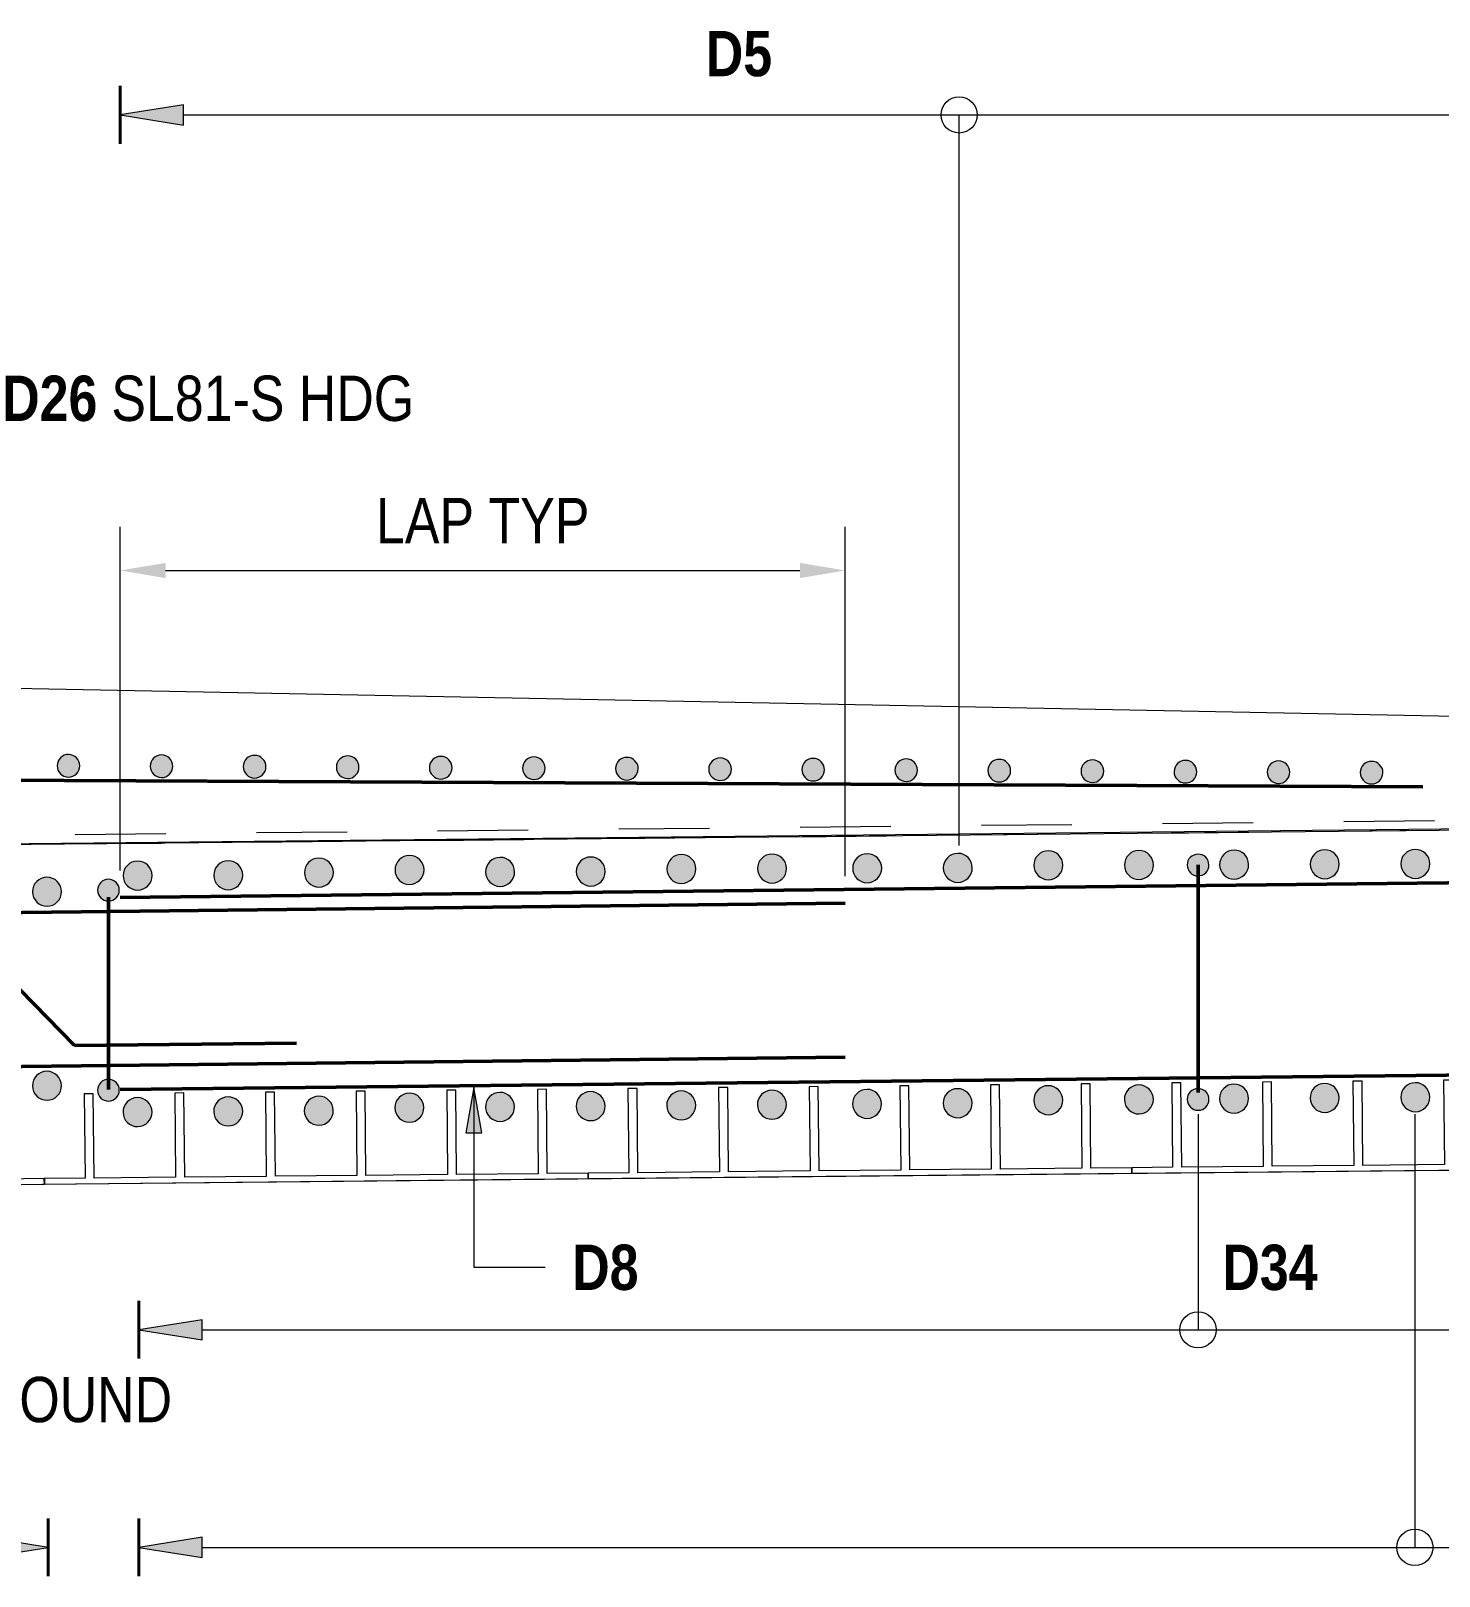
# Model space of a CAD drawing. Header units: metres. Extents: x 577 to 630, y 3 to 1710.
# Drawn here: x 608.026 to 609.58, y 18.444 to 20.149 of the extents above; entities that cross this region are included whole.
import ezdxf

# ---------------------------------------------------------------- set-up
doc = ezdxf.new("R2010")
doc.units = ezdxf.units.M
doc.linetypes.add('JacobsDash', pattern=[0.0045, 0.003, -0.0015])
doc.layers.get('Defpoints').update_dxf_attribs({"color": 41})
for name, color, linetype, lineweight in [('D-BDGE', 7, 'Continuous', 13), ('D-BDGE-FLOOR', 7, 'Continuous', 50), ('D-BDGE-FLOOR-HID', 7, 'JacobsDash', 18), ('D-BDGE-FRAMING', 7, 'Continuous', 50), ('D-BDGE-LINE', 7, 'Continuous', 9), ('D-ENHA-TEXT', 7, 'Continuous', 9), ('D-ENHA-TEXT-DIMS', 7, 'Continuous', 9)]:
    doc.layers.add(name, color=color, linetype=linetype, lineweight=lineweight)
doc.styles.add('Arial Narrow_2', font='ARIALN.TTF', dxfattribs={"height": 0.05})
doc.styles.add('Arial Narrow_B_1', font='ARIALNB.TTF', dxfattribs={"height": 0.05})
doc.dimstyles.new('Dimension_Standard_O__mm__2', dxfattribs={"dimscale": 0.3048, "dimtxt": 0.051172, "dimasz": 0.164042, "dimexe": 0.15748, "dimexo": 0.098425, "dimgap": 0.098425, "dimtad": 1, "dimdec": 0, "dimlfac": 1000, "dimzin": 0, "dimdsep": 46, "dimtxsty": 'Arial Narrow_2', "dimsah": 1, "dimcen": 0.09, "dimaunit": 1, "dimadec": 4, "dimazin": 0, "dimtfac": 1, "dimtdec": 4, "dimtix": 1, "dimtmove": 0, "dimatfit": 3, "dimfxl": 1, "dimtvp": 1, "dimtfill": 1, "dimtolj": 1, "dimtzin": 0, "dimlwd": 18, "dimlwe": 18, "dimarcsym": 2})

# ---------------------------------------------------------------- blocks, each defined once
blk = doc.blocks.new('07_STR_DPS_PermadecPanel - 07_STR_DPS_PermadecPanel-V14-DRG-1095 SECTION 1')
at = {"layer": 'D-BDGE-FRAMING', "lineweight": 13}
for p, q in [((-1687.2408, 18.9701), (-1687.2508, 18.97)), ((-1687.2508, 18.97), (-1687.2498, 18.877)), ((-1687.2398, 18.8771), (-1687.2408, 18.9701)), ((-1687.1408, 18.9711), (-1687.1508, 18.971)), ((-1687.1508, 18.971), (-1687.1499, 18.878)), ((-1687.1399, 18.8781), (-1687.1408, 18.9711)), ((-1687.0408, 18.9721), (-1687.0508, 18.972)), ((-1687.0508, 18.972), (-1687.0499, 18.879)), ((-1687.0399, 18.8791), (-1687.0408, 18.9721)), ((-1686.9408, 18.9731), (-1686.9508, 18.973)), ((-1686.9508, 18.973), (-1686.9499, 18.88)), ((-1686.9399, 18.8801), (-1686.9408, 18.9731)), ((-1686.8408, 18.9741), (-1686.8508, 18.974)), ((-1686.8508, 18.974), (-1686.8499, 18.881)), ((-1686.8399, 18.8811), (-1686.8408, 18.9741)), ((-1686.7408, 18.9751), (-1686.7508, 18.975)), ((-1686.7508, 18.975), (-1686.7499, 18.882)), ((-1686.7399, 18.8821), (-1686.7408, 18.9751)), ((-1687.2498, 18.877), (-1687.2948, 18.8766)), ((-1687.2948, 18.8706), (-1686.6948, 18.8766)), ((-1687.2948, 18.8766), (-1687.2948, 18.8706)), ((-1687.1499, 18.878), (-1687.2398, 18.8771)), ((-1687.0499, 18.879), (-1687.1399, 18.8781)), ((-1686.9499, 18.88), (-1687.0399, 18.8791)), ((-1686.8499, 18.881), (-1686.9399, 18.8801)), ((-1686.7499, 18.882), (-1686.8399, 18.8811)), ((-1686.6949, 18.8826), (-1686.7399, 18.8821)), ((-1686.6948, 18.8766), (-1686.6949, 18.8826))]:
    blk.add_line(p, q, dxfattribs=at)
blk = doc.blocks.new('07_STR_DPS_PermadecPanel - 07_STR_DPS_PermadecPanel-V15-DRG-1095 SECTION 1')
at = {"layer": 'D-BDGE-FRAMING', "lineweight": 13}
for p, q in [((-1686.5408, 18.9771), (-1686.5508, 18.977)), ((-1686.5508, 18.977), (-1686.5499, 18.884)), ((-1686.5399, 18.8841), (-1686.5408, 18.9771)), ((-1686.4408, 18.9781), (-1686.4508, 18.978)), ((-1686.4508, 18.978), (-1686.4499, 18.885)), ((-1686.4399, 18.8851), (-1686.4408, 18.9781)), ((-1686.3408, 18.9791), (-1686.3508, 18.979)), ((-1686.3508, 18.979), (-1686.3499, 18.886)), ((-1686.3399, 18.8861), (-1686.3408, 18.9791)), ((-1686.2408, 18.9801), (-1686.2508, 18.98)), ((-1686.2508, 18.98), (-1686.2499, 18.887)), ((-1686.2399, 18.8871), (-1686.2408, 18.9801)), ((-1686.1408, 18.9811), (-1686.1508, 18.981)), ((-1686.1508, 18.981), (-1686.1499, 18.888)), ((-1686.1399, 18.8881), (-1686.1408, 18.9811)), ((-1686.6408, 18.9761), (-1686.6508, 18.976)), ((-1686.6508, 18.976), (-1686.6498, 18.883)), ((-1686.6398, 18.8831), (-1686.6408, 18.9761)), ((-1686.6498, 18.883), (-1686.6948, 18.8826)), ((-1686.6948, 18.8766), (-1686.0948, 18.8826)), ((-1686.6948, 18.8826), (-1686.6948, 18.8766)), ((-1686.5499, 18.884), (-1686.6398, 18.8831)), ((-1686.4499, 18.885), (-1686.5399, 18.8841)), ((-1686.3499, 18.886), (-1686.4399, 18.8851)), ((-1686.2499, 18.887), (-1686.3399, 18.8861)), ((-1686.1499, 18.888), (-1686.2399, 18.8871)), ((-1686.0949, 18.8886), (-1686.1399, 18.8881)), ((-1686.0948, 18.8826), (-1686.0949, 18.8886))]:
    blk.add_line(p, q, dxfattribs=at)
blk = doc.blocks.new('07_STR_DPS_PermadecPanel - 07_STR_DPS_PermadecPanel-V16-DRG-1095 SECTION 1')
at = {"layer": 'D-BDGE-FRAMING', "lineweight": 13}
for p, q in [((-1686.0408, 18.9821), (-1686.0508, 18.982)), ((-1686.0508, 18.982), (-1686.0498, 18.889)), ((-1686.0398, 18.8891), (-1686.0408, 18.9821)), ((-1685.9408, 18.9831), (-1685.9508, 18.983)), ((-1685.9508, 18.983), (-1685.9499, 18.89)), ((-1685.9399, 18.8901), (-1685.9408, 18.9831)), ((-1685.8408, 18.9841), (-1685.8508, 18.984)), ((-1685.8508, 18.984), (-1685.8499, 18.891)), ((-1685.8399, 18.8911), (-1685.8408, 18.9841)), ((-1685.7408, 18.9851), (-1685.7508, 18.985)), ((-1685.7508, 18.985), (-1685.7499, 18.892)), ((-1685.7399, 18.8921), (-1685.7408, 18.9851)), ((-1685.6408, 18.9861), (-1685.6508, 18.986)), ((-1685.6508, 18.986), (-1685.6499, 18.893)), ((-1685.6399, 18.8931), (-1685.6408, 18.9861)), ((-1685.5408, 18.9871), (-1685.5508, 18.987)), ((-1685.5508, 18.987), (-1685.5499, 18.894)), ((-1685.5399, 18.8941), (-1685.5408, 18.9871)), ((-1685.7499, 18.892), (-1685.8399, 18.8911)), ((-1685.6499, 18.893), (-1685.7399, 18.8921)), ((-1685.5499, 18.894), (-1685.6399, 18.8931)), ((-1685.4949, 18.8946), (-1685.5399, 18.8941)), ((-1685.4948, 18.8886), (-1685.4949, 18.8946)), ((-1686.0498, 18.889), (-1686.0948, 18.8886)), ((-1686.0948, 18.8826), (-1685.4948, 18.8886)), ((-1686.0948, 18.8886), (-1686.0948, 18.8826)), ((-1685.9499, 18.89), (-1686.0398, 18.8891)), ((-1685.8499, 18.891), (-1685.9399, 18.8901))]:
    blk.add_line(p, q, dxfattribs=at)
blk = doc.blocks.new('07_STR_DPS_PermadecPanel - 07_STR_DPS_PermadecPanel-5973115-DRG-1095 SECTION 1')
at = {"layer": 'D-BDGE-FRAMING', "lineweight": 13}
for p, q in [((-1685.4408, 18.9882), (-1685.4508, 18.9881)), ((-1685.4508, 18.9881), (-1685.4498, 18.8951)), ((-1685.4398, 18.8952), (-1685.4408, 18.9882)), ((-1685.3408, 18.9892), (-1685.3508, 18.9891)), ((-1685.3508, 18.9891), (-1685.3499, 18.8961)), ((-1685.3399, 18.8962), (-1685.3408, 18.9892)), ((-1685.2408, 18.9902), (-1685.2508, 18.9901)), ((-1685.2508, 18.9901), (-1685.2499, 18.8971)), ((-1685.2399, 18.8972), (-1685.2408, 18.9902)), ((-1685.1408, 18.9912), (-1685.1508, 18.9911)), ((-1685.1508, 18.9911), (-1685.1499, 18.8981)), ((-1685.1399, 18.8982), (-1685.1408, 18.9912)), ((-1685.0408, 18.9922), (-1685.0508, 18.9921)), ((-1685.0508, 18.9921), (-1685.0499, 18.8991)), ((-1685.0399, 18.8992), (-1685.0408, 18.9922)), ((-1684.9408, 18.9932), (-1684.9508, 18.9931)), ((-1684.9508, 18.9931), (-1684.9499, 18.9001)), ((-1684.9399, 18.9002), (-1684.9408, 18.9932)), ((-1685.4498, 18.8951), (-1685.4948, 18.8946)), ((-1685.4948, 18.8886), (-1684.8948, 18.8946)), ((-1685.4948, 18.8946), (-1685.4948, 18.8886)), ((-1685.3499, 18.8961), (-1685.4398, 18.8952)), ((-1685.2499, 18.8971), (-1685.3399, 18.8962)), ((-1685.1499, 18.8981), (-1685.2399, 18.8972)), ((-1685.0499, 18.8991), (-1685.1399, 18.8982)), ((-1684.9499, 18.9001), (-1685.0399, 18.8992)), ((-1684.8949, 18.9006), (-1684.9399, 18.9002)), ((-1684.8948, 18.8946), (-1684.8949, 18.9006))]:
    blk.add_line(p, q, dxfattribs=at)
blk = doc.blocks.new('CS_DET_Reinf_Bar Section_Solid - Reo Dot 32-6113454-DRG-1095 SECTION 1')
at = {"layer": 'D-BDGE-LINE'}
blk.add_hatch(color=256, dxfattribs=at).paths.add_polyline_path([(-1688.7919, 18.942), (-1688.7878, 18.9426), (-1688.7839, 18.9441), (-1688.7806, 18.9467), (-1688.7781, 18.95), (-1688.7765, 18.9539), (-1688.7759, 18.958), (-1688.7765, 18.9621), (-1688.7781, 18.966), (-1688.7806, 18.9693), (-1688.7839, 18.9719), (-1688.7878, 18.9735), (-1688.7919, 18.974), (-1688.7961, 18.9735), (-1688.7999, 18.9719), (-1688.8033, 18.9693), (-1688.8058, 18.966), (-1688.8074, 18.9621), (-1688.8079, 18.958), (-1688.8074, 18.9539), (-1688.8058, 18.95), (-1688.8033, 18.9467), (-1688.7999, 18.9441), (-1688.7961, 18.9426)])
for start, end in [(0, 180), (180, 0)]:
    blk.add_arc((-1688.7919, 18.958), 0.016, start, end, dxfattribs=at)
blk = doc.blocks.new('Repeating Detail - Reo Dot_Scale 25_Section-1695670-DRG-1095 SECTION 1')
at = {"layer": 'D-BDGE-LINE'}
for points in [[(-1686.6683, 19.3256), (-1686.6651, 19.3261), (-1686.662, 19.3273), (-1686.6594, 19.3293), (-1686.6574, 19.3318), (-1686.6562, 19.3348), (-1686.6557, 19.3381), (-1686.6561, 19.3413), (-1686.6574, 19.3443), (-1686.6593, 19.3469), (-1686.6619, 19.3489), (-1686.6649, 19.3502), (-1686.6682, 19.3506), (-1686.6714, 19.3502), (-1686.6744, 19.349), (-1686.677, 19.347), (-1686.679, 19.3445), (-1686.6803, 19.3414), (-1686.6807, 19.3382), (-1686.6803, 19.335), (-1686.6791, 19.332), (-1686.6771, 19.3294), (-1686.6745, 19.3274), (-1686.6715, 19.3261)], [(-1686.5656, 19.3251), (-1686.5623, 19.3255), (-1686.5593, 19.3267), (-1686.5567, 19.3287), (-1686.5547, 19.3313), (-1686.5535, 19.3343), (-1686.553, 19.3375), (-1686.5534, 19.3408), (-1686.5547, 19.3438), (-1686.5566, 19.3464), (-1686.5592, 19.3484), (-1686.5622, 19.3497), (-1686.5655, 19.3501), (-1686.5687, 19.3497), (-1686.5717, 19.3485), (-1686.5743, 19.3465), (-1686.5763, 19.3439), (-1686.5776, 19.3409), (-1686.578, 19.3377), (-1686.5776, 19.3344), (-1686.5764, 19.3314), (-1686.5744, 19.3288), (-1686.5718, 19.3268), (-1686.5688, 19.3255)], [(-1686.4629, 19.3246), (-1686.4596, 19.325), (-1686.4566, 19.3262), (-1686.454, 19.3282), (-1686.452, 19.3307), (-1686.4508, 19.3338), (-1686.4503, 19.337), (-1686.4507, 19.3402), (-1686.4519, 19.3432), (-1686.4539, 19.3458), (-1686.4565, 19.3478), (-1686.4595, 19.3491), (-1686.4627, 19.3496), (-1686.466, 19.3491), (-1686.469, 19.3479), (-1686.4719, 19.3456), (-1686.4736, 19.3434), (-1686.4749, 19.3404), (-1686.4753, 19.3371), (-1686.4749, 19.3339), (-1686.4737, 19.3309), (-1686.4717, 19.3283), (-1686.4691, 19.3263), (-1686.4661, 19.325)], [(-1686.3602, 19.324), (-1686.3569, 19.3244), (-1686.3539, 19.3256), (-1686.3513, 19.3276), (-1686.3493, 19.3302), (-1686.348, 19.3332), (-1686.3476, 19.3364), (-1686.348, 19.3397), (-1686.3492, 19.3427), (-1686.3512, 19.3453), (-1686.3538, 19.3473), (-1686.3568, 19.3486), (-1686.36, 19.349), (-1686.3633, 19.3486), (-1686.3663, 19.3474), (-1686.3689, 19.3454), (-1686.3709, 19.3428), (-1686.3722, 19.3398), (-1686.3726, 19.3366), (-1686.3722, 19.3333), (-1686.371, 19.3303), (-1686.369, 19.3277), (-1686.3664, 19.3257), (-1686.3634, 19.3244)], [(-1686.2574, 19.3235), (-1686.2542, 19.3239), (-1686.2512, 19.3251), (-1686.2486, 19.3271), (-1686.2466, 19.3297), (-1686.2453, 19.3327), (-1686.2449, 19.3359), (-1686.2453, 19.3391), (-1686.2465, 19.3422), (-1686.2485, 19.3447), (-1686.2511, 19.3468), (-1686.2541, 19.348), (-1686.2573, 19.3485), (-1686.2606, 19.348), (-1686.2636, 19.3468), (-1686.2662, 19.3448), (-1686.2682, 19.3423), (-1686.2694, 19.3393), (-1686.2699, 19.336), (-1686.2695, 19.3328), (-1686.2682, 19.3298), (-1686.2663, 19.3272), (-1686.2637, 19.3252), (-1686.2607, 19.3239)], [(-1686.1547, 19.3229), (-1686.1515, 19.3233), (-1686.1485, 19.3246), (-1686.1459, 19.3265), (-1686.1439, 19.3291), (-1686.1426, 19.3321), (-1686.1422, 19.3353), (-1686.1426, 19.3386), (-1686.1438, 19.3416), (-1686.1458, 19.3442), (-1686.1484, 19.3462), (-1686.1514, 19.3475), (-1686.1546, 19.3479), (-1686.1578, 19.3475), (-1686.1609, 19.3463), (-1686.1635, 19.3443), (-1686.1655, 19.3417), (-1686.1667, 19.3387), (-1686.1672, 19.3355), (-1686.1668, 19.3322), (-1686.1655, 19.3292), (-1686.1636, 19.3266), (-1686.161, 19.3246), (-1686.158, 19.3234)], [(-1686.052, 19.3224), (-1686.0488, 19.3228), (-1686.0458, 19.324), (-1686.0432, 19.326), (-1686.0412, 19.3286), (-1686.0399, 19.3316), (-1686.0395, 19.3348), (-1686.0399, 19.338), (-1686.0411, 19.3411), (-1686.0431, 19.3437), (-1686.0456, 19.3457), (-1686.0487, 19.3469), (-1686.0519, 19.3474), (-1686.0551, 19.347), (-1686.0581, 19.3457), (-1686.0607, 19.3438), (-1686.0627, 19.3412), (-1686.064, 19.3382), (-1686.0645, 19.3349), (-1686.064, 19.3317), (-1686.0628, 19.3287), (-1686.0608, 19.3261), (-1686.0583, 19.3241), (-1686.0553, 19.3228)], [(-1685.9493, 19.3218), (-1685.9461, 19.3222), (-1685.9431, 19.3235), (-1685.9405, 19.3254), (-1685.9385, 19.328), (-1685.9372, 19.331), (-1685.9367, 19.3343), (-1685.9372, 19.3375), (-1685.9384, 19.3405), (-1685.9404, 19.3431), (-1685.9429, 19.3451), (-1685.9459, 19.3464), (-1685.9492, 19.3468), (-1685.9524, 19.3464), (-1685.9554, 19.3452), (-1685.958, 19.3432), (-1685.96, 19.3406), (-1685.9613, 19.3376), (-1685.9617, 19.3344), (-1685.9613, 19.3311), (-1685.9601, 19.3281), (-1685.9581, 19.3255), (-1685.9556, 19.3235), (-1685.9525, 19.3223)], [(-1685.8466, 19.3213), (-1685.8434, 19.3217), (-1685.8403, 19.3229), (-1685.8377, 19.3249), (-1685.8357, 19.3275), (-1685.8345, 19.3305), (-1685.834, 19.3337), (-1685.8344, 19.3369), (-1685.8357, 19.34), (-1685.8376, 19.3426), (-1685.8402, 19.3446), (-1685.8432, 19.3458), (-1685.8465, 19.3463), (-1685.8497, 19.3459), (-1685.8527, 19.3446), (-1685.8553, 19.3427), (-1685.8573, 19.3401), (-1685.8586, 19.3371), (-1685.859, 19.3338), (-1685.8586, 19.3306), (-1685.8574, 19.3276), (-1685.8554, 19.325), (-1685.8528, 19.323), (-1685.8498, 19.3217)], [(-1685.7439, 19.3207), (-1685.7406, 19.3211), (-1685.7376, 19.3224), (-1685.735, 19.3243), (-1685.733, 19.3269), (-1685.7318, 19.3299), (-1685.7313, 19.3332), (-1685.7317, 19.3364), (-1685.733, 19.3394), (-1685.7349, 19.342), (-1685.7375, 19.344), (-1685.7405, 19.3453), (-1685.7438, 19.3457), (-1685.747, 19.3453), (-1685.75, 19.3441), (-1685.7526, 19.3421), (-1685.7546, 19.3395), (-1685.7559, 19.3365), (-1685.7563, 19.3333), (-1685.7559, 19.3301), (-1685.7547, 19.327), (-1685.7527, 19.3244), (-1685.7501, 19.3224), (-1685.7471, 19.3212)], [(-1685.6412, 19.3202), (-1685.6379, 19.3206), (-1685.6349, 19.3218), (-1685.6323, 19.3238), (-1685.6303, 19.3264), (-1685.629, 19.3294), (-1685.6286, 19.3326), (-1685.629, 19.3358), (-1685.6302, 19.3389), (-1685.6322, 19.3415), (-1685.6348, 19.3435), (-1685.6378, 19.3447), (-1685.641, 19.3452), (-1685.6443, 19.3448), (-1685.6473, 19.3435), (-1685.6499, 19.3416), (-1685.6519, 19.339), (-1685.6532, 19.336), (-1685.6536, 19.3327), (-1685.6532, 19.3295), (-1685.652, 19.3265), (-1685.65, 19.3239), (-1685.647, 19.3217), (-1685.6444, 19.3206)], [(-1685.5385, 19.3196), (-1685.5352, 19.32), (-1685.5322, 19.3213), (-1685.5296, 19.3232), (-1685.5276, 19.3258), (-1685.5263, 19.3288), (-1685.5259, 19.3321), (-1685.5263, 19.3353), (-1685.5275, 19.3383), (-1685.5295, 19.3409), (-1685.5321, 19.3429), (-1685.5351, 19.3442), (-1685.5383, 19.3446), (-1685.5416, 19.3442), (-1685.5446, 19.343), (-1685.5472, 19.341), (-1685.5492, 19.3384), (-1685.5504, 19.3354), (-1685.5509, 19.3322), (-1685.5505, 19.329), (-1685.5493, 19.3259), (-1685.5473, 19.3233), (-1685.5447, 19.3213), (-1685.5417, 19.3201)], [(-1685.4357, 19.3191), (-1685.4325, 19.3195), (-1685.4295, 19.3207), (-1685.4269, 19.3227), (-1685.4249, 19.3253), (-1685.4236, 19.3283), (-1685.4232, 19.3315), (-1685.4236, 19.3348), (-1685.4248, 19.3378), (-1685.4268, 19.3404), (-1685.4294, 19.3424), (-1685.4324, 19.3436), (-1685.4356, 19.3441), (-1685.4388, 19.3437), (-1685.4419, 19.3424), (-1685.4445, 19.3405), (-1685.4465, 19.3379), (-1685.4477, 19.3349), (-1685.4482, 19.3316), (-1685.4478, 19.3284), (-1685.4465, 19.3254), (-1685.4446, 19.3228), (-1685.442, 19.3208), (-1685.439, 19.3195)], [(-1685.333, 19.3185), (-1685.3298, 19.3189), (-1685.3268, 19.3202), (-1685.3242, 19.3221), (-1685.3222, 19.3247), (-1685.3209, 19.3277), (-1685.3205, 19.331), (-1685.3209, 19.3342), (-1685.3221, 19.3372), (-1685.3241, 19.3398), (-1685.3267, 19.3418), (-1685.3297, 19.3431), (-1685.3329, 19.3435), (-1685.3361, 19.3431), (-1685.3392, 19.3419), (-1685.3418, 19.3399), (-1685.3438, 19.3373), (-1685.345, 19.3343), (-1685.3455, 19.3311), (-1685.3451, 19.3279), (-1685.3438, 19.3248), (-1685.3419, 19.3222), (-1685.3393, 19.3202), (-1685.3363, 19.319)], [(-1685.2303, 19.318), (-1685.2271, 19.3184), (-1685.2241, 19.3196), (-1685.2215, 19.3216), (-1685.2195, 19.3242), (-1685.2182, 19.3272), (-1685.2178, 19.3304), (-1685.2182, 19.3337), (-1685.2194, 19.3367), (-1685.2214, 19.3393), (-1685.2239, 19.3413), (-1685.227, 19.3425), (-1685.2302, 19.343), (-1685.2334, 19.3426), (-1685.2364, 19.3413), (-1685.239, 19.3394), (-1685.241, 19.3368), (-1685.2423, 19.3338), (-1685.2428, 19.3306), (-1685.2423, 19.3273), (-1685.2411, 19.3243), (-1685.2391, 19.3217), (-1685.2366, 19.3197), (-1685.2336, 19.3184)]]:
    blk.add_hatch(color=256, dxfattribs=at).paths.add_polyline_path(points)
for centre, start, end in [((-1686.6682, 19.3381), 89.6949, 269.6949), ((-1686.6682, 19.3381), 269.6949, 89.6949), ((-1686.5655, 19.3376), 89.6949, 269.6949), ((-1686.5655, 19.3376), 269.6949, 89.6949), ((-1686.4628, 19.3371), 89.6949, 269.6949), ((-1686.4628, 19.3371), 269.6949, 89.6949), ((-1686.3601, 19.3365), 89.6949, 269.6949), ((-1686.3601, 19.3365), 269.6949, 89.6949), ((-1686.2574, 19.336), 89.6949, 269.6949), ((-1686.2574, 19.336), 269.6949, 89.6949), ((-1686.1547, 19.3354), 89.6949, 269.6949), ((-1686.1547, 19.3354), 269.6949, 89.6949), ((-1686.052, 19.3349), 89.6949, 269.6949), ((-1686.052, 19.3349), 269.6949, 89.6949), ((-1685.9492, 19.3343), 89.6949, 269.6949), ((-1685.9492, 19.3343), 269.6949, 89.6949), ((-1685.8465, 19.3338), 89.6949, 269.6949), ((-1685.8465, 19.3338), 269.6949, 89.6949), ((-1685.7438, 19.3332), 89.6949, 269.6949), ((-1685.7438, 19.3332), 269.6949, 89.6949), ((-1685.6411, 19.3327), 89.6949, 269.6949), ((-1685.6411, 19.3327), 269.6949, 89.6949), ((-1685.5384, 19.3321), 89.6949, 269.6949), ((-1685.5384, 19.3321), 269.6949, 89.6949), ((-1685.4357, 19.3316), 89.6949, 269.6949), ((-1685.4357, 19.3316), 269.6949, 89.6949), ((-1685.333, 19.331), 89.6949, 269.6949), ((-1685.333, 19.331), 269.6949, 89.6949), ((-1685.2303, 19.3305), 89.6949, 269.6949), ((-1685.2303, 19.3305), 269.6949, 89.6949)]:
    blk.add_arc(centre, 0.0125, start, end, dxfattribs=at)
blk = doc.blocks.new('CS_DET_Reinf_Bar Section_Solid - Reo Dot 24-6224135-DRG-1095 SECTION 1')
at = {"layer": 'D-BDGE-LINE'}
blk.add_hatch(color=256, dxfattribs=at).paths.add_polyline_path([(-1688.9567, 19.0087), (-1688.9536, 19.0091), (-1688.9507, 19.0103), (-1688.9482, 19.0122), (-1688.9463, 19.0147), (-1688.9451, 19.0176), (-1688.9447, 19.0207), (-1688.9451, 19.0238), (-1688.9466, 19.027), (-1688.9482, 19.0292), (-1688.9507, 19.0311), (-1688.9536, 19.0323), (-1688.9567, 19.0327), (-1688.9598, 19.0323), (-1688.9627, 19.0311), (-1688.9652, 19.0292), (-1688.9671, 19.0267), (-1688.9683, 19.0238), (-1688.9687, 19.0207), (-1688.9683, 19.0176), (-1688.9671, 19.0147), (-1688.9652, 19.0122), (-1688.9627, 19.0103), (-1688.9598, 19.0091)])
for start, end in [(0, 180), (180, 0)]:
    blk.add_arc((-1688.9567, 19.0207), 0.012, start, end, dxfattribs=at)
blk = doc.blocks.new('CS_Reinforcement Extents Dim - CS_Reinforcement Extents Dim-6477365-DRG-1095 SECTION 1')
at = {"layer": 'D-BDGE-LINE'}
blk.add_hatch(color=256, dxfattribs=at).paths.add_polyline_path([(-1686.5412, 20.0451), (-1686.5412, 20.0674), (-1686.6112, 20.0563)])
at = {"layer": 'D-BDGE-LINE', "lineweight": 40}
blk.add_line((-1686.6112, 20.0245), (-1686.6112, 20.0883), dxfattribs=at)
at = {"layer": 'D-BDGE-LINE', "lineweight": 18}
for p, q in [((-1686.5412, 20.0674), (-1686.6112, 20.0563)), ((-1686.6112, 20.0563), (-1686.5412, 20.0451)), ((-1686.5412, 20.0451), (-1686.5412, 20.0674)), ((-1686.5412, 20.0563), (-1684.1262, 20.0563))]:
    blk.add_line(p, q, dxfattribs=at)
blk = doc.blocks.new('CS_Reinforcement Extents Dim - CS_Reinforcement Extents Dim-6476920-DRG-1095 SECTION 1')
at = {"layer": 'D-BDGE-LINE'}
blk.add_hatch(color=256, dxfattribs=at).paths.add_polyline_path([(-1686.7607, 18.4646), (-1686.6907, 18.4757), (-1686.7607, 18.4869)])
at = {"layer": 'D-BDGE-LINE', "lineweight": 40}
blk.add_line((-1686.6907, 18.444), (-1686.6907, 18.5077), dxfattribs=at)
at = {"layer": 'D-BDGE-LINE', "lineweight": 18}
for p, q in [((-1686.6907, 18.4757), (-1686.7607, 18.4869)), ((-1686.7607, 18.4646), (-1686.6907, 18.4757))]:
    blk.add_line(p, q, dxfattribs=at)
blk = doc.blocks.new('CS_Reinforcement Extents Dim - CS_Reinforcement Extents Dim-6477462-DRG-1095 SECTION 1')
at = {"layer": 'D-BDGE-LINE'}
blk.add_hatch(color=256, dxfattribs=at).paths.add_polyline_path([(-1686.5207, 18.4646), (-1686.5207, 18.4869), (-1686.5907, 18.4757)])
at = {"layer": 'D-BDGE-LINE', "lineweight": 40}
blk.add_line((-1686.5907, 18.444), (-1686.5907, 18.5077), dxfattribs=at)
at = {"layer": 'D-BDGE-LINE', "lineweight": 18}
for p, q in [((-1686.5207, 18.4869), (-1686.5907, 18.4757)), ((-1686.5207, 18.4646), (-1686.5207, 18.4869)), ((-1686.5907, 18.4757), (-1686.5207, 18.4646)), ((-1686.5207, 18.4757), (-1684.1257, 18.4757))]:
    blk.add_line(p, q, dxfattribs=at)
blk = doc.blocks.new('DIMBLOCK10-DRG-1095 SECTION 1')
at = {"layer": 'D-ENHA-TEXT-DIMS', "color": 0, "lineweight": 18, "transparency": 16777216}
for p, q in [((608.1247, 19.2226), (608.1247, 19.6016)), ((608.9247, 19.2164), (608.9247, 19.6016)), ((608.1747, 19.5536), (608.8747, 19.5536))]:
    blk.add_line(p, q, dxfattribs=at)
at = {"layer": 'D-ENHA-TEXT-DIMS', "color": 0, "transparency": 16777216}
for points in [[(608.1747, 19.5619), (608.1747, 19.5452), (608.1247, 19.5536)], [(608.8747, 19.5619), (608.8747, 19.5452), (608.9247, 19.5536)]]:
    blk.add_solid(points, dxfattribs=at)
at = {"layer": 'Defpoints', "color": 0, "transparency": 16777216}
for p in [(608.9247, 19.5536), (608.1247, 19.1926), (608.9247, 19.1864)]:
    blk.add_point(p, dxfattribs=at)
at = {"layer": 'D-ENHA-TEXT-DIMS', "color": 0, "lineweight": 18, "transparency": 16777216, "insert": (608.5247, 19.6086), "char_height": 0.05, "width": 0.282662, "attachment_point": 5, "style": 'Arial Narrow_2', "bg_fill": 3, "box_fill_scale": 1.1, "bg_fill_color": 256, "bg_fill_true_color": 13158600, "bg_fill_transparency": 0}
blk.add_mtext('\\A1;LAP TYP', dxfattribs=at)

msp = doc.modelspace()

# ---------------------------------------------------------------- hatches: boundary and pattern name
at = {"layer": 'D-ENHA-TEXT'}
msp.add_hatch(color=256, dxfattribs=at).paths.add_polyline_path([(608.5148, 18.9832), (608.5059, 18.9332), (608.5236, 18.9332)])

# ---------------------------------------------------------------- linework, layer by layer
at = {"layer": 'D-BDGE', "lineweight": 18}
for p, q in [((609.0504, 19.2503), (609.0504, 20.0563)), ((605.8752, 19.2299), (610.6336, 19.2777)), ((609.314, 18.9538), (609.314, 18.7157)), ((609.5533, 18.9538), (609.5533, 18.4757))]:
    msp.add_line(p, q, dxfattribs=at)
at = {"layer": 'D-BDGE', "lineweight": 50}
for p, q in [((609.5622, 19.315), (605.8935, 19.3316)), ((608.1247, 19.1926), (610.6336, 19.2205)), ((609.314, 19.2287), (609.314, 18.9774)), ((605.3542, 19.1466), (608.9247, 19.1864)), ((608.1117, 19.1933), (608.1117, 18.9809)), ((608.0742, 19.0295), (607.9461, 19.1605)), ((608.0742, 19.0295), (608.3191, 19.0322)), ((605.359, 18.9767), (608.9247, 19.0165)), ((608.1247, 18.9809), (610.6338, 19.008))]:
    msp.add_line(p, q, dxfattribs=at)
at = {"layer": 'D-BDGE', "linetype": 'JacobsDash', "lineweight": 18}
msp.add_line((605.8751, 19.2399), (610.6335, 19.2883), dxfattribs=at)
at = {"layer": 'D-BDGE', "lineweight": 18}
for centre in [(609.0504, 20.0563), (609.314, 18.7157), (609.5533, 18.4757)]:
    msp.add_circle(centre, 0.02, dxfattribs=at)
at = {"layer": 'D-BDGE-FLOOR', "color": 252, "lineweight": 13, "true_color": 0x888888}
for p, q in [((609.6312, 19.3917), (605.8336, 19.4661)), ((605.8753, 19.2301), (609.6374, 19.269))]:
    msp.add_line(p, q, dxfattribs=at)
at = {"layer": 'D-BDGE-FLOOR', "lineweight": 13, "flags": 128}
msp.add_lwpolyline([(605.2671, 18.8488), (606.7083, 18.8632), (608.1494, 18.8776), (609.5906, 18.892), (610.6336, 18.9025)], dxfattribs=at)
at = {"layer": 'D-BDGE-FLOOR-HID', "lineweight": 13, "flags": 128}
msp.add_lwpolyline([(605.8703, 19.2298), (606.7086, 19.2382), (608.1497, 19.2526), (609.5908, 19.2671), (609.7227, 19.2684)], dxfattribs=at)
at = {"layer": 'D-ENHA-TEXT'}
for p, q in [((608.5148, 18.9832), (608.5059, 18.9332)), ((608.5236, 18.9332), (608.5148, 18.9832)), ((608.5148, 18.9832), (608.5148, 18.7847)), ((608.5059, 18.9332), (608.5236, 18.9332)), ((608.5148, 18.7847), (608.5935, 18.7847))]:
    msp.add_line(p, q, dxfattribs=at)

# ---------------------------------------------------------------- block references
at = {"layer": 'D-BDGE-FRAMING', "lineweight": 13}
for name in ['07_STR_DPS_PermadecPanel - 07_STR_DPS_PermadecPanel-V15-DRG-1095 SECTION 1', '07_STR_DPS_PermadecPanel - 07_STR_DPS_PermadecPanel-V16-DRG-1095 SECTION 1', '07_STR_DPS_PermadecPanel - 07_STR_DPS_PermadecPanel-5973115-DRG-1095 SECTION 1', '07_STR_DPS_PermadecPanel - 07_STR_DPS_PermadecPanel-V14-DRG-1095 SECTION 1']:
    msp.add_blockref(name, (2294.7358, 0), dxfattribs=at)
at = {"layer": 'D-BDGE-LINE'}
for name, p in [('CS_Reinforcement Extents Dim - CS_Reinforcement Extents Dim-6477365-DRG-1095 SECTION 1', (2294.7358, 0)), ('Repeating Detail - Reo Dot_Scale 25_Section-1695670-DRG-1095 SECTION 1', (2294.7358, 0)), ('CS_Reinforcement Extents Dim - CS_Reinforcement Extents Dim-6477462-DRG-1095 SECTION 1', (2294.7358, 0.24)), ('CS_Reinforcement Extents Dim - CS_Reinforcement Extents Dim-6476920-DRG-1095 SECTION 1', (2294.7358, 0)), ('CS_Reinforcement Extents Dim - CS_Reinforcement Extents Dim-6477462-DRG-1095 SECTION 1', (2294.7358, 0))]:
    msp.add_blockref(name, p, dxfattribs=at)
for name, p, rotation in [('CS_DET_Reinf_Bar Section_Solid - Reo Dot 32-6113454-DRG-1095 SECTION 1', (2296.9958, 6.6923), 0.2182613267174817), ('CS_DET_Reinf_Bar Section_Solid - Reo Dot 32-6113454-DRG-1095 SECTION 1', (2297.0958, 6.6927), 0.2182613267174817), ('CS_DET_Reinf_Bar Section_Solid - Reo Dot 32-6113454-DRG-1095 SECTION 1', (2297.1958, 6.6956), 0.2182613267174817), ('CS_DET_Reinf_Bar Section_Solid - Reo Dot 32-6113454-DRG-1095 SECTION 1', (2297.2958, 6.6985), 0.2182613267174817), ('CS_DET_Reinf_Bar Section_Solid - Reo Dot 32-6113454-DRG-1095 SECTION 1', (2297.3958, 6.6964), 0.2182613267174817), ('CS_DET_Reinf_Bar Section_Solid - Reo Dot 32-6113454-DRG-1095 SECTION 1', (2297.4958, 6.6968), 0.2182613267174817), ('CS_DET_Reinf_Bar Section_Solid - Reo Dot 32-6113454-DRG-1095 SECTION 1', (2297.5958, 6.6996), 0.2182613267174817), ('CS_DET_Reinf_Bar Section_Solid - Reo Dot 32-6113454-DRG-1095 SECTION 1', (2297.6958, 6.7), 0.2182613267174817), ('CS_DET_Reinf_Bar Section_Solid - Reo Dot 32-6113454-DRG-1095 SECTION 1', (2297.8008, 6.7004), 0.2182613267174817), ('CS_DET_Reinf_Bar Section_Solid - Reo Dot 32-6113454-DRG-1095 SECTION 1', (2297.9008, 6.7008), 0.2182613267174817), ('CS_DET_Reinf_Bar Section_Solid - Reo Dot 32-6113454-DRG-1095 SECTION 1', (2298.0007, 6.7037), 0.2182613267174817), ('CS_DET_Reinf_Bar Section_Solid - Reo Dot 32-6113454-DRG-1095 SECTION 1', (2298.1007, 6.704), 0.2182613267174817), ('CS_DET_Reinf_Bar Section_Solid - Reo Dot 24-6224135-DRG-1095 SECTION 1', (2298.3309, 6.6419), 0.2182613267174817), ('CS_DET_Reinf_Bar Section_Solid - Reo Dot 32-6113454-DRG-1095 SECTION 1', (2298.2057, 6.7044), 0.2182613267174817), ('CS_DET_Reinf_Bar Section_Solid - Reo Dot 32-6113454-DRG-1095 SECTION 1', (2298.3057, 6.7048), 0.2182613267174817), ('CS_DET_Reinf_Bar Section_Solid - Reo Dot 32-6113454-DRG-1095 SECTION 1', (2298.4057, 6.7052), 0.2182613267174817), ('CS_DET_Reinf_Bar Section_Solid - Reo Dot 32-6113454-DRG-1095 SECTION 1', (2296.8958, 6.6745), 0.2182613267174817), ('CS_DET_Reinf_Bar Section_Solid - Reo Dot 24-6224135-DRG-1095 SECTION 1', (2297.1286, 6.6141), 0.2182613267174817), ('CS_DET_Reinf_Bar Section_Solid - Reo Dot 32-6113454-DRG-1095 SECTION 1', (2296.9347, 13.9662), 0.472899583949959), ('CS_DET_Reinf_Bar Section_Solid - Reo Dot 24-6224135-DRG-1095 SECTION 1', (2297.1679, 13.8999), 0.472899583949959), ('CS_DET_Reinf_Bar Section_Solid - Reo Dot 32-6113454-DRG-1095 SECTION 1', (2297.3346, 13.942), 0.472899583949959), ('CS_DET_Reinf_Bar Section_Solid - Reo Dot 32-6113454-DRG-1095 SECTION 1', (2297.4346, 13.9429), 0.472899583949959), ('CS_DET_Reinf_Bar Section_Solid - Reo Dot 32-6113454-DRG-1095 SECTION 1', (2297.5346, 13.9437), 0.472899583949959), ('CS_DET_Reinf_Bar Section_Solid - Reo Dot 32-6113454-DRG-1095 SECTION 1', (2297.6346, 13.9445), 0.472899583949959), ('CS_DET_Reinf_Bar Section_Solid - Reo Dot 32-6113454-DRG-1095 SECTION 1', (2297.7346, 13.9453), 0.472899583949959), ('CS_DET_Reinf_Bar Section_Solid - Reo Dot 32-6113454-DRG-1095 SECTION 1', (2297.8396, 13.9462), 0.472899583949959), ('CS_DET_Reinf_Bar Section_Solid - Reo Dot 32-6113454-DRG-1095 SECTION 1', (2297.9396, 13.947), 0.472899583949959), ('CS_DET_Reinf_Bar Section_Solid - Reo Dot 32-6113454-DRG-1095 SECTION 1', (2298.0396, 13.9503), 0.472899583949959), ('CS_DET_Reinf_Bar Section_Solid - Reo Dot 32-6113454-DRG-1095 SECTION 1', (2298.1396, 13.9511), 0.472899583949959), ('CS_DET_Reinf_Bar Section_Solid - Reo Dot 24-6224135-DRG-1095 SECTION 1', (2298.3702, 13.8898), 0.472899583949959), ('CS_DET_Reinf_Bar Section_Solid - Reo Dot 32-6113454-DRG-1095 SECTION 1', (2298.2446, 13.952), 0.472899583949959), ('CS_DET_Reinf_Bar Section_Solid - Reo Dot 32-6113454-DRG-1095 SECTION 1', (2298.3446, 13.9528), 0.472899583949959), ('CS_DET_Reinf_Bar Section_Solid - Reo Dot 32-6113454-DRG-1095 SECTION 1', (2298.4446, 13.9536), 0.472899583949959), ('CS_DET_Reinf_Bar Section_Solid - Reo Dot 32-6113454-DRG-1095 SECTION 1', (2297.0347, 13.9371), 0.472899583949959), ('CS_DET_Reinf_Bar Section_Solid - Reo Dot 32-6113454-DRG-1095 SECTION 1', (2297.1347, 13.9379), 0.472899583949959), ('CS_DET_Reinf_Bar Section_Solid - Reo Dot 32-6113454-DRG-1095 SECTION 1', (2297.2347, 13.9387), 0.472899583949959)]:
    msp.add_blockref(name, p, dxfattribs=dict(at, rotation=rotation))

# ---------------------------------------------------------------- texts
at = {"layer": 'D-ENHA-TEXT', "char_height": 0.05, "attachment_point": 1, "bg_fill": 3, "box_fill_scale": 1, "bg_fill_color": 256, "bg_fill_transparency": 0}
for s, insert, style in [('D5', (608.7709, 20.149), 'Arial Narrow_B_1'), ('D26', (607.9945, 19.7686), 'Arial Narrow_B_1'), ('D8', (608.6235, 18.8097), 'Arial Narrow_B_1'), (' BARS AROUND ', (607.7461, 18.6638), 'Arial Narrow_2')]:
    msp.add_mtext(s, dxfattribs=dict(at, insert=insert, style=style))
at = {"layer": 'D-ENHA-TEXT', "insert": (609.3409, 18.8097), "char_height": 0.05, "attachment_point": 1, "style": 'Arial Narrow_B_1', "bg_fill": 3, "box_fill_scale": 1, "bg_fill_color": 256, "bg_fill_true_color": 13158600, "bg_fill_transparency": 0}
msp.add_mtext('D34', dxfattribs=at)

# ---------------------------------------------------------------- next in the draw order: texts
at = {"layer": 'D-ENHA-TEXT', "insert": (608.099, 19.7686), "char_height": 0.05, "attachment_point": 1, "style": 'Arial Narrow_2', "bg_fill": 3, "box_fill_scale": 1, "bg_fill_color": 256, "bg_fill_transparency": 0}
msp.add_mtext(' SL81-S HDG', dxfattribs=at)

# ---------------------------------------------------------------- next in the draw order: dimensions: what is measured, and where the dimension line sits
at = {"layer": 'D-ENHA-TEXT-DIMS', "lineweight": 18}
dim = msp.add_linear_dim(base=(608.9247, 19.5536), p1=(608.1247, 19.1926), p2=(608.9247, 19.1864), text='LAP TYP', dimstyle='Dimension_Standard_O__mm__2', override={"dimpost": '<>', "dimfxl": 0.800025}, dxfattribs=at)
dim.commit()
dim.dimension.update_dxf_attribs({"geometry": 'DIMBLOCK10-DRG-1095 SECTION 1', "text_midpoint": (608.5247, 19.6086)})

doc.saveas('drawing.dxf')
